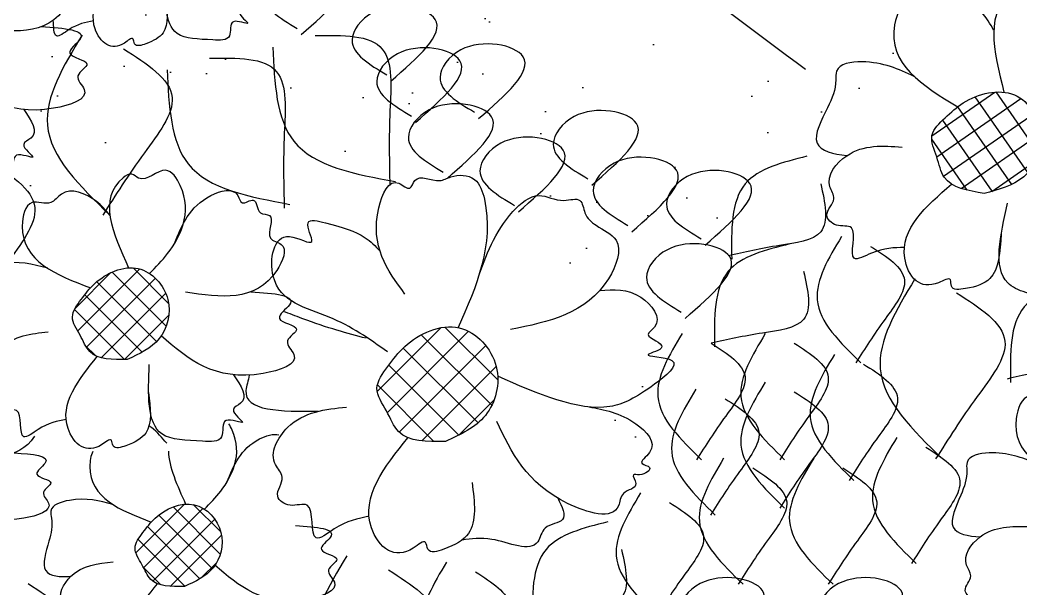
# Model space of a CAD drawing. Extents: x 686 to 7153, y 6615 to 11583.
# Drawn here: x 4494.8 to 4576, y 8535.5 to 8581.7 of the extents above; entities that cross this region are included whole.
import ezdxf

# ---------------------------------------------------------------- set-up
doc = ezdxf.new("R2010")
doc.units = 0
doc.header["$MEASUREMENT"] = 0
doc.layers.add('3', color=3, linetype='CONTINUOUS')
doc.layers.add('TEXT', color=3, linetype='CONTINUOUS')

# ---------------------------------------------------------------- blocks, each defined once
blk = doc.blocks.new('花03')
at = {"layer": '3'}
h = blk.add_hatch(dxfattribs=at)
h.set_pattern_fill('AR-SAND', color=256, scale=10, style=0)
h.set_pattern_definition([(142.5, (2099.695, 653.323), (1.1339, 34.68283), [0, -27.36, 0, -30.6, 0, -29.25]), (172.5, (2099.695, 653.323), (-31.856, 50.7986), [0, -14.76, 0, -24.66, 0, -9.45]), (212.5, (2121.835, 653.323), (-56.05455, 0.10186), [0, -9, 0, -32.4, 0, -42.3]), (222.5, (2121.835, 653.323), (-54.1103, 15.7982), [0, -4.5, 0, -21.24, 0, -24.3])])
edge = h.paths.add_edge_path()
edge.add_spline(control_points=[(549.83, 922.44), (591.65, 946.42), (704.34, 1003.75), (831.67, 976.71), (911.5, 958.44)], knot_values=[5.680597, 5.680597, 5.680597, 5.680597, 83.83194, 214.07198, 214.07198, 214.07198, 214.07198], degree=3, periodic=0)
edge.add_line((911.5, 958.44), (917.35, 924.27))
edge.add_line((917.35, 924.27), (872.45, 909.41))
edge.add_spline(control_points=[(872.45, 909.41), (872.33, 909.4), (864.7, 909.23), (854.85, 904.44), (846.85, 909.02), (845.49, 909.8)], knot_values=[18.313848, 18.313848, 18.313848, 18.313848, 18.60136, 36.473271, 40.143257, 40.143257, 40.143257, 40.143257], degree=3, periodic=0)
edge.add_spline(control_points=[(845.49, 909.8), (847.72, 907.41), (849.94, 905.02), (852.2, 902.71)], knot_values=[0, 0, 0, 0, 7.548312, 7.548312, 7.548312, 7.548312], degree=3, periodic=0)
edge.add_line((852.2, 902.71), (539.25, 799.12))
edge.add_line((539.25, 799.12), (549.83, 922.44))
h = blk.add_hatch(dxfattribs=at)
h.set_pattern_fill('AR-SAND', color=256, scale=10, style=0)
h.set_pattern_definition([(142.5, (1457.218, 396.53), (1.1339, 34.6828), [0, -27.36, 0, -30.6, 0, -29.25]), (172.5, (1457.22, 396.53), (-31.856, 50.7986), [0, -14.76, 0, -24.66, 0, -9.45]), (212.5, (1479.358, 396.53), (-56.0546, 0.1019), [0, -9, 0, -32.4, 0, -42.3]), (222.5, (1479.36, 396.53), (-54.1103, 15.7982), [0, -4.5, 0, -21.24, 0, -24.3])])
edge = h.paths.add_edge_path()
edge.add_spline(control_points=[(825.49, 845.86), (833.86, 847.3), (842.39, 848.01), (850.92, 848.72)], knot_values=[0, 0, 0, 0, 17.744889, 17.744889, 17.744889, 17.744889], degree=3, periodic=0)
edge.add_spline(control_points=[(850.92, 848.72), (842.98, 855.72), (835.04, 862.71), (827.25, 867.27)], knot_values=[30.432865, 30.432865, 30.432865, 30.432865, 48.454453, 48.454453, 48.454453, 48.454453], degree=3, periodic=0)
edge.add_line((827.25, 867.27), (828.61, 883.91))
edge.add_line((828.61, 883.91), (880.77, 910.2))
edge.add_line((880.77, 910.2), (895.02, 904.44))
edge.add_spline(control_points=[(895.02, 904.44), (894.35, 897.4), (893.54, 890.26), (892.73, 883.13)], knot_values=[74.964763, 74.964763, 74.964763, 74.964763, 85.319721, 85.319721, 85.319721, 85.319721], degree=3, periodic=0)
edge.add_spline(control_points=[(892.73, 883.13), (867.68, 831.8), (859.36, 770.85), (852.93, 708.81)], knot_values=[113.132559, 113.132559, 113.132559, 113.132559, 211.986555, 211.986555, 211.986555, 211.986555], degree=3, periodic=0)
edge.add_line((852.93, 708.81), (847.79, 724.19))
edge.add_spline(control_points=[(847.79, 724.19), (847.96, 724.73), (848.01, 725.35), (847.45, 725.63), (847.29, 725.69)], knot_values=[14.485188, 14.485188, 14.485188, 14.485188, 15.349992, 15.636881, 15.636881, 15.636881, 15.636881], degree=3, periodic=0)
edge.add_line((847.29, 725.69), (821.87, 801.69))
edge.add_line((821.87, 801.69), (825.49, 845.86))
edge = h.paths.add_edge_path()
edge.add_spline(control_points=[(852.93, 708.81), (859.36, 770.85), (867.68, 831.8), (892.73, 883.13)], knot_values=[113.132559, 113.132559, 113.132559, 113.132559, 211.986555, 211.986555, 211.986555, 211.986555], degree=3, periodic=0)
edge.add_spline(control_points=[(892.73, 883.13), (898.19, 888.41), (903.64, 893.69), (909.19, 898.72)], knot_values=[61.179118, 61.179118, 61.179118, 61.179118, 73.152376, 73.152376, 73.152376, 73.152376], degree=3, periodic=0)
edge.add_line((909.19, 898.72), (934.26, 888.6))
edge.add_line((934.26, 888.6), (927.24, 844.88))
edge.add_line((927.24, 844.88), (903.8, 761.08))
edge.add_spline(control_points=[(903.8, 761.08), (900.99, 764.24), (898.01, 767.33), (895.03, 770.42)], knot_values=[28.41895, 28.41895, 28.41895, 28.41895, 35.172754, 35.172754, 35.172754, 35.172754], degree=3, periodic=0)
edge.add_spline(control_points=[(895.03, 770.42), (888.21, 759.09), (881.39, 747.76), (879.03, 735.63)], knot_values=[60.998233, 60.998233, 60.998233, 60.998233, 82.15631, 82.15631, 82.15631, 82.15631], degree=3, periodic=0)
edge.add_line((879.03, 735.63), (852.93, 708.81))
h = blk.add_hatch(dxfattribs=at)
h.set_pattern_fill('AR-SAND', color=256, scale=10, style=0)
h.set_pattern_definition([(142.5, (2132.02, 555.678), (1.1339, 34.68283), [0, -27.36, 0, -30.6, 0, -29.25]), (172.5, (2132.02, 555.68), (-31.856, 50.7986), [0, -14.76, 0, -24.66, 0, -9.45]), (212.5, (2154.16, 555.678), (-56.05455, 0.10186), [0, -9, 0, -32.4, 0, -42.3]), (222.5, (2154.16, 555.68), (-54.1103, 15.7982), [0, -4.5, 0, -21.24, 0, -24.3])])
edge = h.paths.add_edge_path()
edge.add_spline(control_points=[(582.15, 824.79), (623.98, 848.77), (736.66, 906.11), (864, 879.07), (943.82, 860.79)], knot_values=[5.680597, 5.680597, 5.680597, 5.680597, 83.83194, 214.07198, 214.07198, 214.07198, 214.07198], degree=3, periodic=0)
edge.add_line((943.82, 860.79), (949.68, 826.62))
edge.add_line((949.68, 826.62), (904.77, 811.76))
edge.add_spline(control_points=[(904.77, 811.76), (904.65, 811.76), (897.02, 811.58), (887.17, 806.8), (879.18, 811.38), (877.82, 812.16)], knot_values=[18.313848, 18.313848, 18.313848, 18.313848, 18.60136, 36.473271, 40.143257, 40.143257, 40.143257, 40.143257], degree=3, periodic=0)
edge.add_spline(control_points=[(877.82, 812.16), (880.04, 809.77), (882.27, 807.38), (884.53, 805.06)], knot_values=[0, 0, 0, 0, 7.548312, 7.548312, 7.548312, 7.548312], degree=3, periodic=0)
edge.add_line((884.53, 805.06), (571.57, 701.47))
edge.add_line((571.57, 701.47), (582.15, 824.79))
h = blk.add_hatch(dxfattribs=at)
h.set_pattern_fill('ANSI37', color=256, scale=18, angle=10.2408, style=0)
h.set_pattern_definition([(124.7592, (1804.0666, 588.228), (3.3273, 2.30902), []), (34.7592, (1804.0666, 588.228), (2.30902, -3.3273), [])])
edge = h.paths.add_edge_path()
edge.add_spline(control_points=[(931.1, 769.16), (934.03, 769.91), (940.01, 771.44), (944.45, 781.2), (937.94, 791.52), (927.95, 788.92), (923.38, 784.67), (919.53, 781.08), (921.7, 776.61), (922.84, 770.52), (927.8, 769.7), (931.1, 769.16)], knot_values=[0, 0, 0, 0, 4.842988, 9.910147, 15.349475, 21.192028, 23.849524, 26.307806, 28.802433, 31.235996, 36.084044, 36.084044, 36.084044, 36.084044], degree=3, periodic=0)
h = blk.add_hatch(dxfattribs=at)
h.set_pattern_fill('ANSI37', color=256, scale=16, style=0)
h.set_pattern_definition([(135, (1549.4288, 715.1727), (2.545584, 2.545584), []), (45, (1549.4288, 715.1727), (2.545584, -2.545584), [])])
edge = h.paths.add_edge_path()
edge.add_spline(control_points=[(757.23, 735.48), (757.23, 735.48), (759.67, 736.6), (764.66, 738.89), (767, 748.13), (759.67, 756.12), (751.35, 752.27), (748.03, 747.83), (745.22, 744.08), (747.83, 740.51), (749.78, 735.37), (754.25, 735.44), (757.23, 735.48)], knot_values=[0, 0, 0, 0, 0, 4.304879, 8.80902, 13.643978, 18.837358, 21.199577, 23.384717, 25.602163, 27.76533, 32.074706, 32.074706, 32.074706, 32.074706], degree=3, periodic=0)
h = blk.add_hatch(dxfattribs=at)
h.set_pattern_fill('ANSI37', color=256, scale=20, style=0)
h.set_pattern_definition([(135, (1812.0443, 693.4697), (3.18198, 3.18198), []), (45, (1812.0443, 693.4697), (3.18198, -3.18198), [])])
edge = h.paths.add_edge_path()
edge.add_spline(control_points=[(821.79, 718.85), (821.79, 718.85), (824.84, 720.25), (831.09, 723.11), (834.01, 734.66), (824.85, 744.65), (814.44, 739.84), (810.29, 734.29), (806.79, 729.6), (810.04, 725.14), (812.49, 718.72), (818.07, 718.8), (821.79, 718.85)], knot_values=[0, 0, 0, 0, 0, 5.381098, 11.011274, 17.054972, 23.546698, 26.499472, 29.230896, 32.002703, 34.706663, 40.093382, 40.093382, 40.093382, 40.093382], degree=3, periodic=0)
h = blk.add_hatch(dxfattribs=at)
h.set_pattern_fill('ANSI37', color=256, scale=14.4, style=0)
h.set_pattern_definition([(135, (1481.7994, 671.1586), (2.291026, 2.291026), []), (45, (1481.7994, 671.1586), (2.291026, -2.291026), [])])
edge = h.paths.add_edge_path()
edge.add_spline(control_points=[(768.82, 689.44), (768.82, 689.44), (771.02, 690.44), (775.51, 692.5), (777.62, 700.82), (771.02, 708.01), (763.53, 704.54), (760.54, 700.55), (758.01, 697.18), (760.36, 693.96), (762.12, 689.34), (766.14, 689.4), (768.82, 689.44)], knot_values=[0, 0, 0, 0, 0, 3.874391, 7.928118, 12.27958, 16.953623, 19.07962, 21.046245, 23.041946, 24.988797, 28.867235, 28.867235, 28.867235, 28.867235], degree=3, periodic=0)
for points, knots in [([(816.17, 955.66), (818.43, 914.97), (822.13, 848.22), (874.44, 809.45), (894.85, 794.33)], [0, 0, 0, 0, 63.569532, 104.250402, 104.250402, 104.250402, 104.250402]), ([(724.27, 812.75), (725.78, 816.5), (727.97, 821.95), (736.94, 824.43), (737.84, 820.17), (741.07, 822.82), (740.88, 818.46), (745.26, 819), (742.1, 813.52), (747.75, 812.76), (742.69, 800.48), (733.6, 801.84), (726.51, 802.9)], [0, 0, 0, 0, 6.792728, 9.848038, 10.808186, 12.067853, 13.70888, 14.772077, 17.317833, 18.732356, 21.726685, 32.298789, 32.298789, 32.298789, 32.298789]), ([(792.5, 801.37), (797.98, 806.13), (807.98, 814.83), (789.64, 818.28), (782.16, 808.33), (788.17, 804.75), (791.69, 802.64)], [0, 0, 0, 0, 8.572681, 15.644896, 19.547589, 25.067549, 25.067549, 25.067549, 25.067549]), ([(765, 808.95), (765.34, 806.2), (765.88, 801.87), (761.98, 799.76), (758.61, 798.72), (758.52, 801.19), (755.98, 798.83), (752.73, 798.79), (748.23, 805.77), (752.55, 811.16), (755.89, 815.34)], [0, 0, 0, 0, 4.015147, 6.338312, 7.585897, 8.149025, 9.225613, 11.194173, 13.420675, 21.089689, 21.089689, 21.089689, 21.089689]), ([(780.07, 812.11), (781.42, 810.14), (783.21, 807.53), (778.89, 805.92), (783.54, 802.57), (777.51, 805.26), (778.84, 800.02), (772.83, 800.46), (764.51, 800.46), (764.9, 808.71), (765.14, 813.92)], [0, 0, 0, 0, 2.907936, 3.854839, 5.387055, 7.000945, 8.664277, 10.587871, 14.660726, 21.628644, 21.628644, 21.628644, 21.628644]), ([(933.04, 802.28), (932.33, 803.52), (930.33, 807.05), (924.24, 810.84), (920.13, 806.45), (915.18, 809.87), (909.49, 796.6), (918.61, 791.06), (925.74, 786.72)], [0, 0, 0, 0, 2.466473, 6.97458, 8.705625, 11.049461, 14.278418, 25.947719, 25.947719, 25.947719, 25.947719]), ([(949.69, 807.32), (949.2, 808.66), (947.17, 811.85), (941.91, 807.55), (939.69, 811.09), (930.68, 807.36), (933.02, 798.09), (935.13, 789.68)], [13.172215, 13.172215, 13.172215, 13.172215, 15.223894, 18.791052, 19.790832, 20.962589, 32.401826, 32.401826, 32.401826, 32.401826]), ([(810.7, 791.94), (816.18, 796.7), (826.18, 805.4), (807.84, 808.85), (800.36, 798.9), (806.37, 795.31), (809.88, 793.21)], [0, 0, 0, 0, 8.572681, 15.644896, 19.547589, 25.067549, 25.067549, 25.067549, 25.067549]), ([(750.36, 804.17), (748.79, 803.86), (746.37, 803.38), (742.2, 799.88), (742.35, 803.01), (742.18, 804.28)], [0, 0, 0, 0, 4.176664, 6.453534, 8.958912, 8.958912, 8.958912, 8.958912]), ([(739.79, 802.99), (744.44, 802.68), (751.01, 802.24), (743.31, 797), (751.31, 795.94), (745.83, 793.07), (750.96, 788.74), (734.13, 783.21), (726.97, 789.4), (721.59, 794.04)], [0, 0, 0, 0, 4.58032, 6.473573, 8.761617, 10.430999, 12.115522, 16.184401, 28.431685, 28.431685, 28.431685, 28.431685]), ([(748.06, 801.27), (744.3, 795.02), (736.27, 781.66), (747.64, 770.62), (753.69, 764.76)], [0, 0, 0, 0, 10.869298, 23.210281, 23.210281, 23.210281, 23.210281]), ([(795.35, 801.16), (800.96, 801.28), (811.65, 801.49), (810.21, 784.34), (810.41, 775.57), (810.52, 770.77)], [0, 0, 0, 0, 7.727947, 14.708253, 23.150655, 23.150655, 23.150655, 23.150655]), ([(815.7, 783.56), (821.18, 788.33), (831.18, 797.02), (812.84, 800.47), (805.37, 790.53), (811.37, 786.94), (814.89, 784.84)], [0, 0, 0, 0, 8.572681, 15.644896, 19.547589, 25.067549, 25.067549, 25.067549, 25.067549]), ([(828.53, 784.35), (834.01, 789.11), (844.01, 797.81), (825.67, 801.26), (818.2, 791.31), (824.2, 787.72), (827.72, 785.62)], [0, 0, 0, 0, 8.572681, 15.644896, 19.547589, 25.067549, 25.067549, 25.067549, 25.067549]), ([(756.5, 798.46), (761.24, 795.45), (770.25, 789.7), (759.54, 776.22), (754.85, 768.81), (752.28, 764.76)], [0, 0, 0, 0, 7.727947, 14.708253, 23.150655, 23.150655, 23.150655, 23.150655]), ([(786.77, 798.82), (787.11, 791.53), (787.83, 775.96), (803.41, 773.08), (811.69, 771.55)], [0, 0, 0, 0, 10.869298, 23.210281, 23.210281, 23.210281, 23.210281]), ([(773.91, 796.56), (779.52, 796.67), (790.21, 796.89), (788.77, 779.73), (788.97, 770.96), (789.08, 766.17)], [0, 0, 0, 0, 7.727947, 14.708253, 23.150655, 23.150655, 23.150655, 23.150655]), ([(916.94, 792.87), (913.8, 794.33), (909.1, 796.52), (900.9, 795.43), (901.16, 790.66), (899.44, 786.37), (894.98, 778.48), (900.52, 777.13), (903.24, 776.82)], [0, 0, 0, 0, 6.816828, 10.183085, 11.288409, 14.913158, 19.543566, 23.710296, 23.710296, 23.710296, 23.710296]), ([(765.33, 794.22), (765.67, 786.93), (766.39, 771.36), (781.97, 768.48), (790.25, 766.94)], [0, 0, 0, 0, 10.869298, 23.210281, 23.210281, 23.210281, 23.210281]), ([(931.1, 769.16), (934.03, 769.91), (940.01, 771.44), (944.45, 781.2), (937.94, 791.52), (927.95, 788.92), (923.38, 784.67), (919.53, 781.08), (921.7, 776.61), (922.84, 770.52), (927.8, 769.7), (931.1, 769.16)], [0, 0, 0, 0, 4.842988, 9.910147, 15.349475, 21.192028, 23.849524, 26.307806, 28.802433, 31.235996, 36.084044, 36.084044, 36.084044, 36.084044]), ([(736.24, 786.18), (737.79, 783.93), (739.83, 780.94), (734.89, 779.11), (740.21, 775.28), (733.32, 778.35), (734.84, 772.36), (727.97, 772.87), (718.47, 772.86), (718.9, 782.3), (719.18, 788.25)], [0, 0, 0, 0, 3.323355, 4.40553, 6.156634, 8.00108, 9.902031, 12.100424, 16.755115, 24.71845, 24.71845, 24.71845, 24.71845]), ([(822.13, 772.21), (827.61, 776.98), (837.61, 785.67), (819.27, 789.12), (811.79, 779.18), (817.8, 775.59), (821.32, 773.49)], [0, 0, 0, 0, 8.572681, 15.644896, 19.547589, 25.067549, 25.067549, 25.067549, 25.067549]), ([(851.52, 770.84), (857, 775.6), (867, 784.3), (848.66, 787.75), (841.18, 777.8), (847.19, 774.22), (850.71, 772.12)], [0, 0, 0, 0, 8.572681, 15.644896, 19.547589, 25.067549, 25.067549, 25.067549, 25.067549]), ([(836.64, 765.44), (842.12, 770.2), (852.12, 778.9), (833.79, 782.35), (826.31, 772.4), (832.31, 768.81), (835.83, 766.71)], [0, 0, 0, 0, 8.572681, 15.644896, 19.547589, 25.067549, 25.067549, 25.067549, 25.067549]), ([(859.63, 761.38), (865.11, 766.15), (875.11, 774.84), (856.77, 778.29), (849.29, 768.35), (855.3, 764.76), (858.82, 762.66)], [0, 0, 0, 0, 8.572681, 15.644896, 19.547589, 25.067549, 25.067549, 25.067549, 25.067549]), ([(914.94, 758.19), (912.88, 758.15), (909.7, 758.1), (902.73, 754.11), (906.19, 763.35), (901.07, 762.11), (898.07, 765.02), (901.53, 767.74), (898.36, 771.94), (904.22, 779.31), (910.57, 778.84), (914.45, 778.55)], [0, 0, 0, 0, 3.758998, 5.808181, 9.251953, 10.970566, 12.52844, 14.527623, 15.962202, 19.948627, 26.251473, 26.251473, 26.251473, 26.251473]), ([(728.63, 776.1), (733.37, 773.09), (742.38, 767.34), (731.67, 753.86), (726.98, 746.45), (724.41, 742.39)], [0, 0, 0, 0, 7.727947, 14.708253, 23.150655, 23.150655, 23.150655, 23.150655]), ([(895.16, 776.69), (890.2, 775.45), (879.62, 772.81), (879.79, 761.72), (879.88, 755.82)], [0, 0, 0, 0, 7.608509, 16.247197, 16.247197, 16.247197, 16.247197]), ([(761.76, 752.91), (763.03, 754.21), (765.85, 757.1), (769.32, 763.13), (769.22, 769.43), (764.92, 775.81), (760.62, 770.78), (758.12, 773.52), (750.83, 768.83), (754.33, 761.09), (757.51, 754.07)], [0, 0, 0, 0, 3.042084, 6.748787, 11.138799, 13.53235, 16.703157, 17.591851, 18.633413, 28.801623, 28.801623, 28.801623, 28.801623]), ([(874.5, 758.68), (879.98, 763.45), (889.98, 772.14), (871.64, 775.59), (864.16, 765.65), (870.17, 762.06), (873.69, 759.96)], [0, 0, 0, 0, 8.572681, 15.644896, 19.547589, 25.067549, 25.067549, 25.067549, 25.067549]), ([(813.59, 748.75), (810.02, 753.57), (805.2, 760.08), (810.74, 773.35), (814.69, 769.3), (815.82, 773.61), (820, 770.93), (823.48, 773.11), (828.29, 772.84), (832.36, 760.17), (828.07, 750.34), (824.39, 741.94)], [0, 0, 0, 0, 10.145472, 13.729043, 15.107618, 16.116482, 18.916373, 20.244354, 22.918919, 25.42135, 40.187185, 40.187185, 40.187185, 40.187185]), ([(897.95, 771.12), (898.8, 767.28), (900.42, 759.98), (888.45, 758.6), (882.46, 757.25), (879.18, 756.52)], [0, 0, 0, 0, 5.409563, 10.295777, 16.205459, 16.205459, 16.205459, 16.205459]), ([(753.69, 764.76), (752.87, 765.73), (750.56, 768.5), (744.64, 770.86), (741.74, 766.37), (736.87, 768.58), (733.99, 756.07), (742.84, 752.67), (749.77, 750)], [0, 0, 0, 0, 2.192421, 6.199627, 7.738334, 9.821743, 12.691927, 23.064639, 23.064639, 23.064639, 23.064639]), ([(766.81, 758.97), (768.31, 762.73), (770.5, 768.17), (779.48, 770.65), (780.37, 766.39), (783.6, 769.05), (783.41, 764.68), (787.79, 765.22), (784.63, 759.74), (790.29, 758.98), (785.22, 746.7), (776.13, 748.06), (769.05, 749.13)], [0, 0, 0, 0, 6.792728, 9.848038, 10.808186, 12.067853, 13.70888, 14.772077, 17.317833, 18.732356, 21.726685, 32.298789, 32.298789, 32.298789, 32.298789]), ([(934.56, 760.89), (934.36, 757.33), (934.04, 751.72), (928.63, 749.95), (924.13, 749.4), (924.58, 752.55), (920.82, 750.14), (916.71, 750.83), (912.6, 760.7), (919.3, 766.53), (924.49, 771.05)], [0, 0, 0, 0, 5.162332, 8.149258, 9.753296, 10.477318, 11.861502, 14.392509, 17.255153, 27.115314, 27.115314, 27.115314, 27.115314]), ([(828.34, 751.78), (830.02, 756.54), (832.37, 763.21), (840.45, 770.05), (844.9, 766.99), (849.55, 768.69), (849.87, 764.67), (852.65, 762.26), (858.41, 759.72), (853.16, 745.25), (842.7, 743.12), (834.99, 741.55)], [0, 0, 0, 0, 8.578506, 12.035223, 14.890461, 16.71039, 18.216966, 20.09943, 22.898382, 27.31478, 39.772618, 39.772618, 39.772618, 39.772618]), ([(954.34, 761.44), (955.6, 758.64), (957.26, 754.92), (951.43, 753.88), (956.55, 748.58), (949.54, 753.36), (950.02, 746.42), (942.52, 748.36), (931.99, 750.25), (934.37, 760.61), (935.87, 767.15)], [0, 0, 0, 0, 3.738774, 4.956222, 6.926213, 9.001215, 11.139785, 13.612977, 18.849505, 27.808257, 27.808257, 27.808257, 27.808257]), ([(810.04, 737.02), (806.37, 739.63), (798.95, 744.9), (784.8, 747.65), (787.23, 763.35), (796.48, 757.31), (792.36, 764.43), (800.13, 762.58), (804.76, 761.15), (807.6, 758.51), (808.52, 757.44)], [0, 0, 0, 0, 7.656997, 15.466599, 20.298118, 22.879377, 25.018962, 26.978885, 31.762792, 34.350677, 34.350677, 34.350677, 34.350677]), ([(870.44, 743.82), (875.92, 748.59), (885.92, 757.29), (867.59, 760.73), (860.11, 750.79), (866.11, 747.2), (869.63, 745.1)], [0, 0, 0, 0, 8.572681, 15.644896, 19.547589, 25.067549, 25.067549, 25.067549, 25.067549]), ([(891.7, 758.93), (886.74, 757.69), (876.15, 755.05), (876.32, 743.96), (876.42, 738.06)], [0, 0, 0, 0, 7.608509, 16.247197, 16.247197, 16.247197, 16.247197]), ([(902.15, 760.39), (899.52, 756.01), (893.89, 746.66), (901.85, 738.93), (906.08, 734.82)], [0, 0, 0, 0, 7.608509, 16.247197, 16.247197, 16.247197, 16.247197]), ([(908.05, 758.42), (911.37, 756.31), (917.68, 752.29), (910.18, 742.85), (906.9, 737.66), (905.1, 734.82)], [0, 0, 0, 0, 5.409563, 10.295777, 16.205459, 16.205459, 16.205459, 16.205459]), ([(741.09, 753.98), (738.11, 754.77), (733.66, 755.94), (726.66, 753.69), (727.64, 749.56), (726.82, 745.54), (724.16, 737.93), (729.22, 737.62), (731.65, 737.78)], [0, 0, 0, 0, 6.816828, 10.183085, 11.288409, 14.913158, 19.543566, 23.710296, 23.710296, 23.710296, 23.710296]), ([(757.23, 735.48), (759.67, 736.6), (764.66, 738.89), (767, 748.13), (759.67, 756.12), (751.35, 752.27), (748.03, 747.83), (745.22, 744.08), (747.83, 740.51), (749.78, 735.37), (754.25, 735.44), (757.23, 735.48)], [0, 0, 0, 0, 4.304879, 8.80902, 13.643978, 18.837358, 21.199577, 23.384717, 25.602163, 27.76533, 32.074706, 32.074706, 32.074706, 32.074706]), ([(894.48, 753.36), (895.34, 749.53), (896.96, 742.22), (884.99, 740.85), (879, 739.5), (875.72, 738.76)], [0, 0, 0, 0, 5.409563, 10.295777, 16.205459, 16.205459, 16.205459, 16.205459]), ([(917.05, 751.82), (913.29, 745.56), (905.26, 732.2), (916.63, 721.17), (922.67, 715.3)], [0, 0, 0, 0, 10.869298, 23.210281, 23.210281, 23.210281, 23.210281]), ([(951.74, 751.69), (946.78, 750.46), (936.19, 747.81), (936.37, 736.72), (936.46, 730.83)], [0, 0, 0, 0, 7.608509, 16.247197, 16.247197, 16.247197, 16.247197]), ([(782.32, 749.22), (786.97, 748.9), (793.54, 748.46), (785.84, 743.22), (793.84, 742.16), (788.37, 739.29), (793.49, 734.96), (776.66, 729.43), (769.5, 735.62), (764.13, 740.26)], [0, 0, 0, 0, 4.58032, 6.473573, 8.761617, 10.430999, 12.115522, 16.184401, 28.431685, 28.431685, 28.431685, 28.431685]), ([(853.13, 749.5), (855.91, 749.7), (860.88, 750.08), (866.43, 743.18), (862.18, 740.48), (864.43, 739.39), (866.93, 737.61), (859.73, 736.03), (871.5, 736.09), (861.8, 728.42), (852.23, 723.39), (840.56, 728.5), (832.41, 732.07)], [0, 0, 0, 0, 4.687472, 8.380587, 9.473377, 10.566352, 11.555802, 13.309554, 16.059845, 19.361839, 24.995461, 38.079461, 38.079461, 38.079461, 38.079461]), ([(925.48, 749.01), (930.22, 745.99), (939.23, 740.25), (928.53, 726.77), (923.83, 719.36), (921.27, 715.3)], [0, 0, 0, 0, 7.727947, 14.708253, 23.150655, 23.150655, 23.150655, 23.150655]), ([(805.71, 739.77), (801.86, 740.79), (797.11, 742.05), (790.1, 744.8), (788.84, 745.21)], [0, 0, 0, 0, 7.595173, 9.354904, 9.354904, 9.354904, 9.354904]), ([(954.53, 746.13), (955.38, 742.29), (957, 734.99), (945.03, 733.61), (939.04, 732.26), (935.76, 731.52)], [0, 0, 0, 0, 5.409563, 10.295777, 16.205459, 16.205459, 16.205459, 16.205459]), ([(821.79, 718.85), (824.84, 720.25), (831.09, 723.11), (834.01, 734.66), (824.85, 744.65), (814.44, 739.84), (810.29, 734.29), (806.79, 729.6), (810.04, 725.14), (812.49, 718.72), (818.07, 718.8), (821.79, 718.85)], [0, 0, 0, 0, 5.381098, 11.011274, 17.054972, 23.546698, 26.499472, 29.230896, 32.002703, 34.706663, 40.093382, 40.093382, 40.093382, 40.093382]), ([(744.82, 723.33), (743.03, 722.97), (740.26, 722.42), (734.79, 717.84), (736.35, 726.46), (732.07, 724.57), (728.99, 726.64), (731.58, 729.56), (728.15, 732.74), (732.11, 740.12), (737.74, 740.71), (741.18, 741.07)], [0, 0, 0, 0, 3.341332, 5.162827, 8.223958, 9.751614, 11.136391, 12.913443, 14.188624, 17.732113, 23.334643, 23.334643, 23.334643, 23.334643]), ([(869.81, 740.72), (867.18, 736.34), (861.56, 726.99), (869.52, 719.27), (873.75, 715.16)], [0, 0, 0, 0, 7.608509, 16.247197, 16.247197, 16.247197, 16.247197]), ([(886.68, 740.72), (884.05, 736.34), (878.43, 726.99), (886.39, 719.27), (890.62, 715.16)], [0, 0, 0, 0, 7.608509, 16.247197, 16.247197, 16.247197, 16.247197]), ([(875.72, 738.76), (879.03, 736.65), (885.34, 732.62), (877.85, 723.19), (874.56, 718), (872.77, 715.16)], [0, 0, 0, 0, 5.409563, 10.295777, 16.205459, 16.205459, 16.205459, 16.205459]), ([(892.59, 738.76), (895.9, 736.65), (902.21, 732.62), (894.72, 723.19), (891.43, 718), (889.64, 715.16)], [0, 0, 0, 0, 5.409563, 10.295777, 16.205459, 16.205459, 16.205459, 16.205459]), ([(761.56, 728.79), (761.95, 725.65), (762.56, 720.7), (758.1, 718.29), (754.25, 717.1), (754.14, 719.93), (751.24, 717.22), (747.54, 717.17), (742.39, 725.16), (747.32, 731.32), (751.14, 736.09)], [0, 0, 0, 0, 4.58874, 7.243785, 8.669596, 9.313172, 10.543558, 12.793341, 15.337914, 24.102502, 24.102502, 24.102502, 24.102502]), ([(900.74, 736.51), (898.11, 732.13), (892.49, 722.78), (900.45, 715.06), (904.68, 710.95)], [0, 0, 0, 0, 7.608509, 16.247197, 16.247197, 16.247197, 16.247197]), ([(778.78, 732.4), (780.32, 730.15), (782.36, 727.16), (777.43, 725.33), (782.74, 721.5), (775.86, 724.57), (777.37, 718.58), (770.5, 719.09), (761, 719.09), (761.44, 728.52), (761.71, 734.47)], [0, 0, 0, 0, 3.323355, 4.40553, 6.156634, 8.00108, 9.902031, 12.100424, 16.755115, 24.71845, 24.71845, 24.71845, 24.71845]), ([(906.65, 734.54), (909.96, 732.43), (916.27, 728.41), (908.78, 718.98), (905.49, 713.79), (903.69, 710.95)], [0, 0, 0, 0, 5.409563, 10.295777, 16.205459, 16.205459, 16.205459, 16.205459]), ([(782, 732.33), (781.83, 731.21), (779.33, 724.93), (788.45, 724.95), (795.99, 724.97)], [20.187765, 20.187765, 20.187765, 20.187765, 21.975944, 30.461116, 30.461116, 30.461116, 30.461116]), ([(886.68, 730.89), (884.05, 726.51), (878.43, 717.16), (886.39, 709.44), (890.62, 705.33)], [0, 0, 0, 0, 7.608509, 16.247197, 16.247197, 16.247197, 16.247197]), ([(872.63, 729.49), (869.99, 725.11), (864.37, 715.76), (872.33, 708.03), (876.56, 703.93)], [0, 0, 0, 0, 7.608509, 16.247197, 16.247197, 16.247197, 16.247197]), ([(892.59, 728.93), (895.9, 726.81), (902.21, 722.79), (894.72, 713.36), (891.43, 708.17), (889.64, 705.33)], [0, 0, 0, 0, 5.409563, 10.295777, 16.205459, 16.205459, 16.205459, 16.205459]), ([(955.51, 723.53), (954.82, 724.61), (952.88, 727.64), (947.29, 730.71), (943.85, 726.61), (939.3, 729.41), (934.89, 717.35), (943.25, 712.88), (949.79, 709.38)], [0, 0, 0, 0, 2.192421, 6.199627, 7.738334, 9.821743, 12.691927, 23.064639, 23.064639, 23.064639, 23.064639]), ([(878.53, 727.52), (881.85, 725.41), (888.15, 721.39), (880.66, 711.95), (877.38, 706.77), (875.58, 703.93)], [0, 0, 0, 0, 5.409563, 10.295777, 16.205459, 16.205459, 16.205459, 16.205459]), ([(806.29, 703.67), (804.05, 703.22), (800.58, 702.53), (793.75, 696.8), (795.7, 707.58), (790.35, 705.22), (786.49, 707.8), (789.74, 711.46), (785.44, 715.43), (790.4, 724.65), (797.43, 725.39), (801.74, 725.84)], [0, 0, 0, 0, 4.176664, 6.453534, 10.279948, 12.189517, 13.920488, 16.141804, 17.73578, 22.165141, 29.168304, 29.168304, 29.168304, 29.168304]), ([(850.93, 725.86), (854.02, 725.3), (859.08, 724.39), (865.68, 717.83), (860.42, 714.28), (864.42, 713.74), (861.72, 711.69), (859.28, 712.51), (861.54, 709.33), (857.25, 708.97), (857.15, 702.43), (839.5, 707.55), (835.17, 716.7), (832.22, 722.92)], [0, 0, 0, 0, 5.618974, 9.185441, 10.698737, 11.637674, 13.037149, 13.737122, 14.755419, 16.547571, 18.054147, 23.800737, 36.002674, 36.002674, 36.002674, 36.002674]), ([(772.89, 705.12), (774.04, 706.29), (776.58, 708.89), (779.7, 714.32), (779.62, 719.11), (778.09, 722.04), (777.83, 722.43)], [0, 0, 0, 0, 3.802605, 8.435983, 13.923499, 14.880589, 14.880589, 14.880589, 14.880589]), ([(765.23, 718.52), (764.31, 719.62), (763.28, 720.85), (761.82, 721.93), (761.65, 722.05)], [0, 0, 0, 0, 2.740526, 3.076271, 3.076271, 3.076271, 3.076271]), ([(777.44, 710.57), (778.8, 713.96), (780.59, 718.43), (786.89, 720.52), (787.99, 720.18)], [0, 0, 0, 0, 8.49091, 11.241089, 11.241089, 11.241089, 11.241089]), ([(827.21, 710.5), (827.69, 706.57), (828.46, 700.37), (822.88, 697.36), (818.07, 695.88), (817.94, 699.41), (814.31, 696.03), (809.68, 695.97), (803.24, 705.95), (809.41, 713.65), (814.19, 719.62)], [0, 0, 0, 0, 5.735925, 9.054731, 10.836996, 11.641465, 13.179447, 15.991676, 19.172393, 30.128127, 30.128127, 30.128127, 30.128127]), ([(913.39, 719.66), (910.76, 715.28), (905.14, 705.93), (913.1, 698.2), (917.33, 694.09)], [0, 0, 0, 0, 7.608509, 16.247197, 16.247197, 16.247197, 16.247197]), ([(734.29, 716.54), (738, 716.29), (743.26, 715.93), (737.1, 711.74), (743.5, 710.89), (739.12, 708.59), (743.22, 705.13), (729.76, 700.71), (724.03, 705.66), (719.73, 709.37)], [0, 0, 0, 0, 3.664256, 5.178859, 7.009294, 8.3448, 9.692417, 12.94752, 22.745348, 22.745348, 22.745348, 22.745348]), ([(750.23, 716.84), (749.82, 715.99), (748.63, 707.69), (755.87, 704.9), (762.1, 702.5)], [13.771618, 13.771618, 13.771618, 13.771618, 15.864909, 28.830799, 28.830799, 28.830799, 28.830799]), ([(919.3, 717.69), (922.61, 715.58), (928.92, 711.56), (921.43, 702.12), (918.14, 696.93), (916.35, 694.09)], [0, 0, 0, 0, 5.409563, 10.295777, 16.205459, 16.205459, 16.205459, 16.205459]), ([(941.68, 714.4), (938.82, 715.55), (934.55, 717.27), (927.32, 715.9), (927.78, 711.68), (926.47, 707.79), (922.88, 700.57), (927.87, 699.64), (930.3, 699.49)], [0, 0, 0, 0, 6.816828, 10.183085, 11.288409, 14.913158, 19.543566, 23.710296, 23.710296, 23.710296, 23.710296]), ([(878.25, 715.44), (875.62, 711.06), (869.99, 701.71), (877.95, 693.99), (882.19, 689.88)], [0, 0, 0, 0, 7.608509, 16.247197, 16.247197, 16.247197, 16.247197]), ([(896.53, 715.44), (893.89, 711.06), (888.27, 701.71), (896.23, 693.99), (900.46, 689.88)], [0, 0, 0, 0, 7.608509, 16.247197, 16.247197, 16.247197, 16.247197]), ([(884.15, 713.48), (887.47, 711.36), (893.78, 707.34), (886.28, 697.91), (883, 692.72), (881.2, 689.88)], [0, 0, 0, 0, 5.409563, 10.295777, 16.205459, 16.205459, 16.205459, 16.205459]), ([(902.43, 713.48), (905.74, 711.36), (912.05, 707.34), (904.56, 697.91), (901.27, 692.72), (899.48, 689.88)], [0, 0, 0, 0, 5.409563, 10.295777, 16.205459, 16.205459, 16.205459, 16.205459]), ([(861.38, 708.42), (858.75, 704.04), (853.12, 694.69), (861.08, 686.97), (865.32, 682.86)], [0, 0, 0, 0, 7.608509, 16.247197, 16.247197, 16.247197, 16.247197]), ([(754.3, 706.09), (751.62, 706.79), (747.61, 707.85), (741.31, 705.82), (742.19, 702.11), (741.45, 698.49), (739.05, 691.64), (743.61, 691.36), (745.8, 691.5)], [0, 0, 0, 0, 6.816828, 10.183085, 11.288409, 14.913158, 19.543566, 23.710296, 23.710296, 23.710296, 23.710296]), ([(768.82, 689.44), (771.02, 690.44), (775.51, 692.5), (777.62, 700.82), (771.02, 708.01), (763.53, 704.54), (760.54, 700.55), (758.01, 697.18), (760.36, 693.96), (762.12, 689.34), (766.14, 689.4), (768.82, 689.44)], [0, 0, 0, 0, 3.874391, 7.928118, 12.27958, 16.953623, 19.07962, 21.046245, 23.041946, 24.988797, 28.867235, 28.867235, 28.867235, 28.867235]), ([(844.57, 707.4), (845.44, 705.65), (847.08, 702.36), (841.51, 702.12), (840.45, 695.51), (831.89, 699.81), (827.06, 699.12), (825.16, 698.84)], [0, 0, 0, 0, 2.487507, 4.67836, 6.431226, 11.618573, 14.982623, 14.982623, 14.982623, 14.982623]), ([(867.28, 706.45), (870.6, 704.34), (876.91, 700.32), (869.41, 690.89), (866.13, 685.7), (864.33, 682.86)], [0, 0, 0, 0, 5.409563, 10.295777, 16.205459, 16.205459, 16.205459, 16.205459]), ([(854.74, 702.54), (849.78, 701.3), (839.19, 698.66), (839.36, 687.57), (839.46, 681.67)], [0, 0, 0, 0, 7.608509, 16.247197, 16.247197, 16.247197, 16.247197]), ([(791.4, 701.8), (795.59, 701.52), (801.5, 701.12), (794.57, 696.4), (801.77, 695.45), (796.84, 692.86), (801.46, 688.97), (786.31, 683.99), (779.86, 689.56), (775.03, 693.74)], [0, 0, 0, 0, 4.122288, 5.826216, 7.885456, 9.3879, 10.903969, 14.56596, 25.588517, 25.588517, 25.588517, 25.588517]), ([(941.58, 683.53), (939.76, 683.4), (936.94, 683.19), (930.95, 679.32), (933.57, 687.69), (929.08, 686.34), (926.28, 688.77), (929.22, 691.35), (926.2, 694.93), (931.05, 701.76), (936.7, 701.65), (940.17, 701.58)], [0, 0, 0, 0, 3.341332, 5.162827, 8.223958, 9.751614, 11.136391, 12.913443, 14.188624, 17.732113, 23.334643, 23.334643, 23.334643, 23.334643]), ([(857.53, 696.97), (858.38, 693.13), (860, 685.83), (848.03, 684.45), (842.04, 683.1), (838.76, 682.37)], [0, 0, 0, 0, 5.409563, 10.295777, 16.205459, 16.205459, 16.205459, 16.205459]), ([(757.65, 678.5), (756.04, 678.18), (753.55, 677.69), (748.63, 673.56), (750.03, 681.32), (746.18, 679.62), (743.4, 681.48), (745.74, 684.11), (742.65, 686.97), (746.21, 693.61), (751.28, 694.14), (754.38, 694.46)], [0, 0, 0, 0, 3.007198, 4.646545, 7.401563, 8.776452, 10.022752, 11.622099, 12.769762, 15.958901, 21.001179, 21.001179, 21.001179, 21.001179]), ([(801.77, 695.64), (798.01, 689.38), (789.98, 676.02), (801.35, 664.99), (807.4, 659.12)], [0, 0, 0, 0, 10.869298, 23.210281, 23.210281, 23.210281, 23.210281]), ([(822.02, 694.38), (819.38, 690), (813.76, 680.64), (821.72, 672.92), (825.95, 668.81)], [0, 0, 0, 0, 7.608509, 16.247197, 16.247197, 16.247197, 16.247197]), ([(810.21, 692.83), (814.94, 689.81), (823.96, 684.07), (813.25, 670.59), (808.56, 663.18), (805.99, 659.12)], [0, 0, 0, 0, 7.727947, 14.708253, 23.150655, 23.150655, 23.150655, 23.150655]), ([(827.92, 692.41), (831.24, 690.3), (837.55, 686.28), (830.05, 676.84), (826.77, 671.65), (824.97, 668.81)], [0, 0, 0, 0, 5.409563, 10.295777, 16.205459, 16.205459, 16.205459, 16.205459]), ([(877.09, 676.1), (882.57, 680.87), (892.57, 689.57), (874.23, 693.01), (866.76, 683.07), (872.76, 679.48), (876.28, 677.38)], [0, 0, 0, 0, 8.572681, 15.644896, 19.547589, 25.067549, 25.067549, 25.067549, 25.067549]), ([(905.21, 676.1), (910.69, 680.87), (920.69, 689.57), (902.35, 693.01), (894.87, 683.07), (900.88, 679.48), (904.4, 677.38)], [0, 0, 0, 0, 8.572681, 15.644896, 19.547589, 25.067549, 25.067549, 25.067549, 25.067549]), ([(737.11, 690.02), (741.84, 687), (750.86, 681.26), (740.15, 667.78), (735.46, 660.37), (732.89, 656.31)], [0, 0, 0, 0, 7.727947, 14.708253, 23.150655, 23.150655, 23.150655, 23.150655]), ([(772.72, 683.42), (773.07, 680.59), (773.62, 676.13), (769.6, 673.96), (766.14, 672.89), (766.04, 675.44), (763.43, 673), (760.1, 672.96), (755.46, 680.14), (759.9, 685.69), (763.34, 689.98)], [0, 0, 0, 0, 4.129866, 6.519406, 7.802637, 8.381855, 9.489202, 11.514007, 13.804123, 21.692252, 21.692252, 21.692252, 21.692252])]:
    blk.add_open_spline(points, degree=3, knots=knots, dxfattribs=at)
for points in [[(738.43, 719.9), (734.94, 714.77), (729.3, 715.62), (723.66, 716.46)], [(765.57, 716.88), (765.68, 713.66), (767.38, 709.91), (769.08, 706.16)]]:
    blk.add_open_spline(points, degree=3, dxfattribs=at)

msp = doc.modelspace()

# ---------------------------------------------------------------- block references
at = {"layer": 'TEXT', "xscale": 0.4, "yscale": 0.4, "zscale": 0.4}
msp.add_blockref('花03', (4200.654, 8259.939), dxfattribs=at)

doc.saveas('drawing.dxf')
